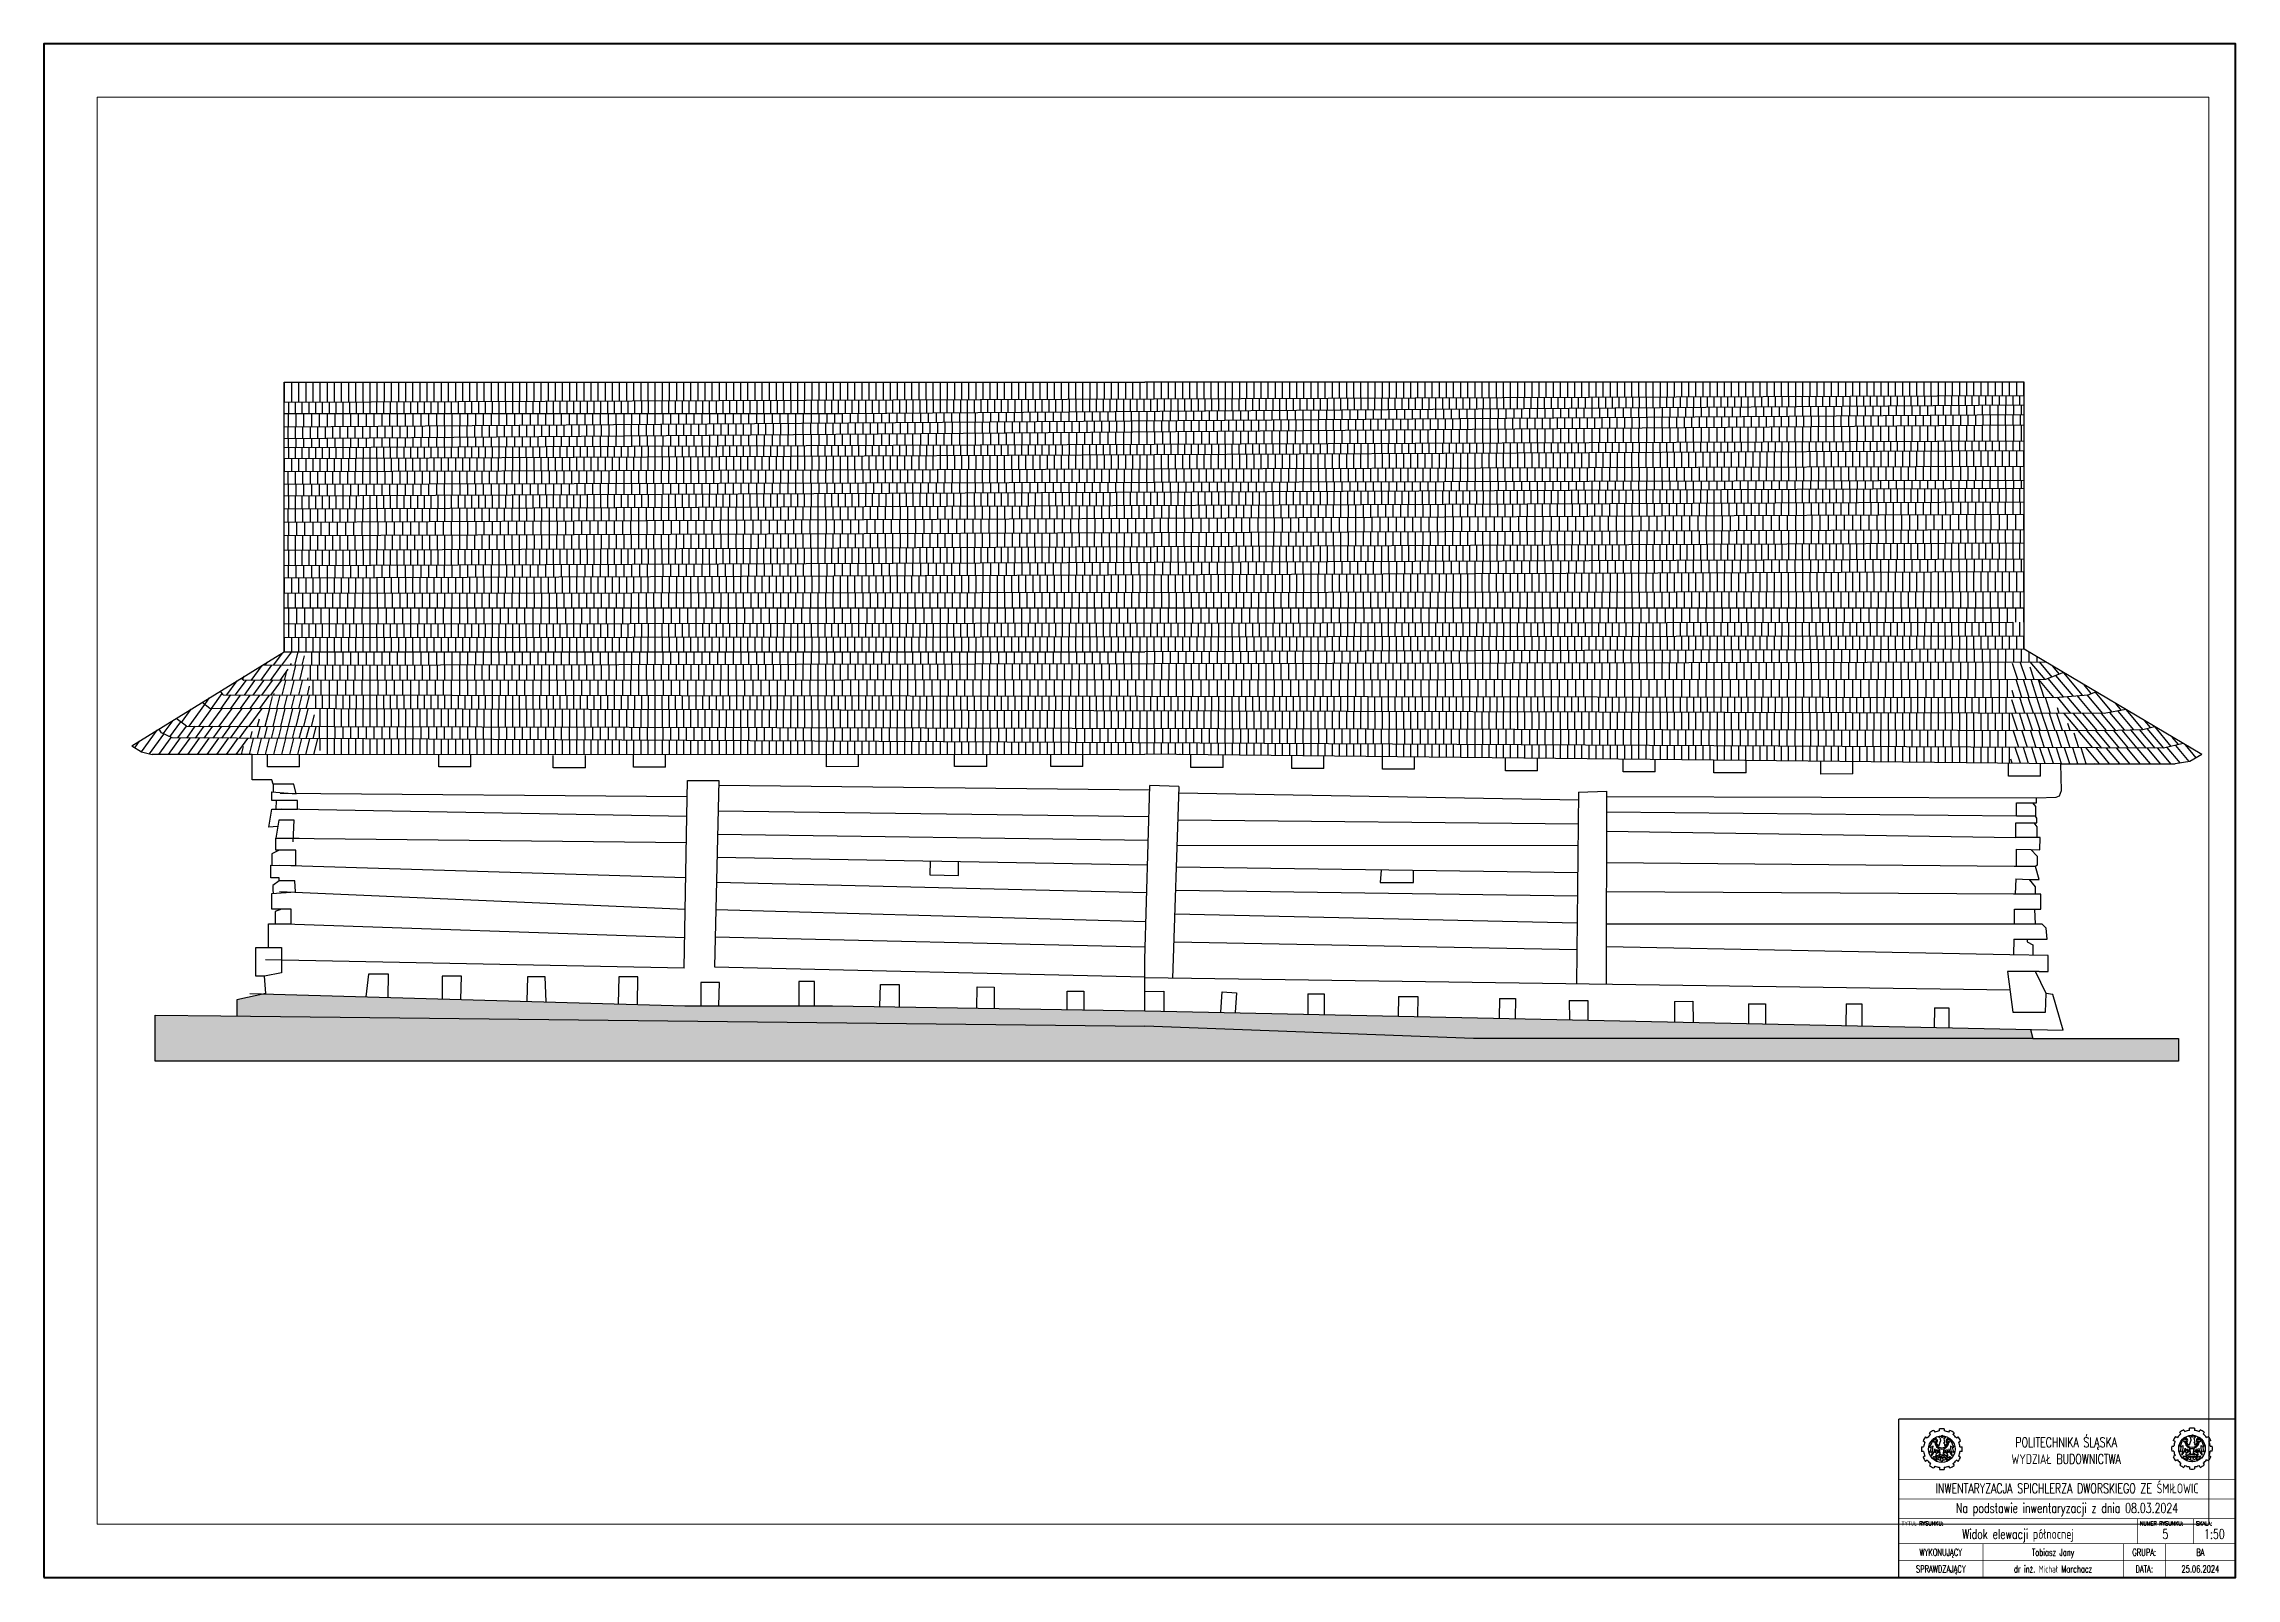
# Paper-space layout 'Rys. 5' of a CAD drawing. Header units: millimetres. Extents: x 5 to 415, y 5 to 292.
# The model-space entities are those that its viewports show. They can reach past a viewport. Long polylines and large blocks are cut down to what shows.
import ezdxf
from ezdxf.enums import TextEntityAlignment as Align

# ---------------------------------------------------------------- set-up
doc = ezdxf.new("R2010")
doc.units = ezdxf.units.MM
doc.linetypes.add('ACAD_ISO03W100', pattern=[30, 12, -18])
doc.styles.add('tabelka', font='simplex.shx', dxfattribs={"width": 0.7})

# ---------------------------------------------------------------- blocks, each defined once
blk = doc.blocks.new('polsl_logo')
at = {"color": 7, "linetype": 'Continuous', "lineweight": 25}
for p, q in [((-7.23, 0.86), (-6.48, 0.86)), ((-6.04, 2.5), (-6.69, 2.87)), ((-5.83, 4.36), (-5.18, 3.98)), ((-3.98, 5.18), (-4.36, 5.83)), ((-2.87, 6.69), (-2.5, 6.04)), ((-2.45, 0.16), (-2.35, -1.18)), ((-0.93, 1.31), (-0.47, 2.83)), ((-0.86, 6.48), (-0.86, 7.23)), ((-0.43, -2.12), (-0.8, 0.11)), ((-0.42, 3.34), (-0.47, 2.83)), ((-0.19, 4.45), (0.45, 4.22)), ((0.43, -2.12), (0.8, 0.11)), ((0.97, 2.3), (0.63, 2.19)), ((0.63, 2.19), (0.96, 1.86)), ((0.68, 3.75), (0.97, 2.3)), ((0.86, 7.23), (0.86, 6.48)), ((0.96, 1.86), (0.92, 1.3)), ((2.45, 0.16), (2.35, -1.18)), ((2.5, 6.04), (2.87, 6.69)), ((4.36, 5.83), (3.98, 5.18)), ((5.18, 3.98), (5.83, 4.36)), ((6.69, 2.87), (6.04, 2.5)), ((6.48, 0.86), (7.23, 0.86)), ((-6.48, -0.86), (-7.23, -0.86)), ((-6.04, -2.5), (-6.69, -2.87)), ((-5.18, -3.98), (-5.83, -4.36)), ((-3.98, -5.18), (-4.36, -5.83)), ((-3.32, -3.26), (-3.14, -2.86)), ((-2.91, -3.13), (-3.32, -3.26)), ((-2.99, -3.6), (-2.91, -3.13)), ((-2.64, -3.35), (-2.99, -3.6)), ((-2.5, -6.04), (-2.87, -6.69)), ((-2.73, -0.99), (-1.75, -1.46)), ((-2.31, -3.02), (-2.72, -2.77)), ((-2.64, -3.86), (-2.64, -3.35)), ((-2.29, -3.59), (-2.64, -3.86)), ((-2.35, -1.18), (-1.77, -0.1)), ((-2.31, -3.02), (-1.89, -2.27)), ((-2.29, -2.27), (-1.19, -2.27)), ((-2, -3.75), (-2.29, -3.59)), ((-2.04, -4.26), (-2, -3.75)), ((-1.82, -4.09), (-2.04, -4.26)), ((-2.01, -3.22), (-1.51, -2.27)), ((-2.01, -3.22), (-1.64, -3.51)), ((-1.77, -0.1), (-1.63, -1.38)), ((-1.47, -1.29), (-1.25, -0.27)), ((-1.25, -0.27), (-1.1, -1.17)), ((-0.88, -1.14), (-0.68, -0.58)), ((-0.86, -6.48), (-0.86, -7.23)), ((0, -2.12), (-0.59, -2.12)), ((0, -2.78), (-0.59, -2.78)), ((-0.48, -3.78), (-0.13, -2.78)), ((0, -4.71), (-0.48, -3.78)), ((-0.13, -2.78), (0, -2.78)), ((0, -2.12), (0.59, -2.12)), ((0, -2.78), (0.59, -2.78)), ((0, -4.71), (0.48, -3.78)), ((0.48, -3.78), (0.13, -2.78)), ((0.88, -1.14), (0.68, -0.58)), ((0.86, -6.48), (0.86, -7.23)), ((1.25, -0.27), (1.1, -1.17)), ((2.29, -2.27), (1.19, -2.27)), ((1.47, -1.29), (1.25, -0.27)), ((2.01, -3.22), (1.51, -2.27)), ((1.77, -0.1), (1.63, -1.38)), ((2.01, -3.22), (1.64, -3.51)), ((2.73, -0.99), (1.75, -1.46)), ((2.35, -1.18), (1.77, -0.1)), ((1.82, -4.09), (2.04, -4.26)), ((2.31, -3.02), (1.89, -2.27)), ((2, -3.75), (2.29, -3.59)), ((2.04, -4.26), (2, -3.75)), ((2.29, -3.59), (2.64, -3.86)), ((2.31, -3.02), (2.72, -2.77)), ((2.87, -6.69), (2.5, -6.04)), ((2.64, -3.86), (2.64, -3.35)), ((2.64, -3.35), (2.99, -3.6)), ((2.99, -3.6), (2.91, -3.13)), ((2.91, -3.13), (3.32, -3.26)), ((3.32, -3.26), (3.14, -2.86)), ((3.98, -5.18), (4.36, -5.83)), ((5.83, -4.36), (5.18, -3.98)), ((6.04, -2.5), (6.69, -2.87)), ((7.23, -0.86), (6.48, -0.86))]:
    blk.add_line(p, q, dxfattribs=at)
blk.add_circle((0, 0), 4.74, dxfattribs=at)
for centre, radius, start, end in [((0, 0), 7.28, 173.2451, 186.7549), ((0, 0), 7.28, 143.2451, 156.7549), ((0, 0), 6.54, 157.52798, 172.47202), ((0, 0), 6.54, 127.52798, 142.47202), ((-6.86, 0.67), 3.06, 322.79085, 2.11706), ((0, 0), 7.28, 113.2451, 126.7549), ((-9.22, 4.07), 5.94, 325.39945, 351.39155), ((-4.37, 2.7), 2, 271.04531, 308.70502), ((-16.47, 1.4), 13.36, 343.76501, 358.89344), ((-6.36, 0.49), 3.92, 313.87964, 355.12329), ((-2.46, 2.94), 0.919, 303.58858, 164.63434), ((-2.82, 2.86), 0.311, 78.33641, 343.272), ((-2.45, 3.22), 0.311, 350.70736, 189.29264), ((0.1, 2.63), 2.63, 176.8024, 267.86532), ((0, 0), 6.54, 97.52798, 112.47202), ((-2.08, 2.86), 0.311, 196.728, 101.66359), ((-0.03, 2.84), 2.35, 181.61746, 270.81799), ((-0.42, 2.93), 1.71, 206.36288, 252.55937), ((-0.53, 3.68), 0.847, 65.92893, 136.67986), ((-1.22, 3.46), 0.803, 351.6938, 85.21513), ((0, 0), 7.28, 83.2451, 96.7549), ((0.17, 4.26), 0.547, 37.92156, 153.71015), ((0.08, 4.37), 0.245, 164.72382, 335.40422), ((-0.1, 2.63), 2.63, 272.13468, 3.1976), ((0.03, 2.84), 2.35, 269.18201, 358.38254), ((1.83, 5.59), 1.58, 218.97815, 249.56661), ((0.66, 4.46), 0.711, 271.98524, 329.91469), ((0, 0), 6.54, 67.52798, 82.47202), ((0.42, 2.93), 1.71, 287.02004, 333.63712), ((2.46, 2.94), 0.919, 15.36566, 236.41142), ((2.08, 2.86), 0.311, 78.33641, 343.272), ((2.45, 3.22), 0.311, 350.70736, 189.29264), ((6.36, 0.49), 3.92, 184.87671, 226.12036), ((2.82, 2.86), 0.311, 196.728, 101.66359), ((0, 0), 7.28, 53.2451, 66.7549), ((4.37, 2.7), 2, 231.29498, 268.95469), ((16.47, 1.4), 13.36, 181.10656, 196.23499), ((9.22, 4.07), 5.94, 188.60845, 214.60055), ((6.86, 0.67), 3.06, 177.88294, 217.20915), ((0, 0), 6.54, 37.52798, 52.47202), ((0, 0), 7.28, 23.2451, 36.7549), ((0, 0), 6.54, 7.52798, 22.47202), ((0, 0), 7.28, 353.2451, 6.7549), ((0, 0), 7.28, 203.2451, 216.7549), ((0, 0), 6.54, 187.52798, 202.47202), ((0, 0), 6.54, 217.52798, 232.47202), ((-5.28, 2.05), 3.34, 284.79869, 307.04501), ((0, 0), 7.28, 233.2451, 246.7549), ((-2.88, -3.05), 0.316, 60.68616, 144.66118), ((0, 0), 6.54, 247.52798, 262.47202), ((-0.8, -2.69), 1.55, 82.03184, 164.4286), ((-2.02, -3.7), 0.434, 298.42838, 26.84575), ((-0.79, -3.2), 0.658, 130.17484, 297.81228), ((-0.83, -2.69), 0.382, 180, 347.47743), ((-0.48, -2.39), 0.718, 92.01356, 170.73518), ((-0.59, -2.45), 0.327, 90, 270), ((0, 0), 7.28, 263.2451, 276.7549), ((0.83, -2.69), 0.382, 192.52257, 0), ((0.79, -3.2), 0.658, 242.18772, 49.82516), ((0.48, -2.39), 0.718, 9.26482, 87.98644), ((0.8, -2.69), 1.55, 15.5714, 97.96816), ((0.59, -2.45), 0.327, 270, 90), ((0, 0), 6.54, 277.52798, 292.47202), ((2.02, -3.7), 0.434, 153.15425, 241.57162), ((2.88, -3.05), 0.316, 35.33882, 119.31384), ((0, 0), 7.28, 293.2451, 306.7549), ((5.28, 2.05), 3.34, 232.95499, 255.20131), ((0, 0), 6.54, 307.52798, 322.47202), ((0, 0), 7.28, 323.2451, 336.7549), ((0, 0), 6.54, 337.52798, 352.47202)]:
    blk.add_arc(centre, radius, start, end, dxfattribs=at)
blk = doc.blocks.new('MOSTY_TABELKA')
at = {"color": 7}
for points, const_width in [([(-120, 0), (-120, 56.5)], 0.5), ([(0, 56.5), (-120, 56.5)], 0.5), ([(0, 35), (-120, 35)], 0.25), ([(0, 28), (-120, 28)], 0.25), ([(0, 21), (-120, 21)], 0.25), ([(-35, 12), (-35, 21)], 0.25), ([(-15, 12), (-15, 21)], 0.25), ([(0, 12), (-120, 12)], 0.25), ([(-90, 0), (-90, 12)], 0.25), ([(-40, 0), (-40, 12)], 0.25), ([(-25, 0), (-25, 12)], 0.25), ([(0, 6), (-120, 6)], 0.25)]:
    blk.add_lwpolyline(points, dxfattribs=dict(at, const_width=const_width))
for p in [(-104.64, 45.75), (-15.48, 45.93)]:
    blk.add_blockref('polsl_logo', p, dxfattribs=at)
at = {"color": 7, "lineweight": 15, "style": 'tabelka', "width": 0.7}
for s, height, p in [('POLITECHNIKA ŚLĄSKA', 3.5, (-60.32, 46.45)), ('WYDZIAŁ BUDOWNICTWA', 3.5, (-60.32, 40.45)), ('INWENTARYZACJA SPICHLERZA DWORSKIEGO ZE ŚMIŁOWIC', 3.5, (-60, 30)), ('Na podstawie inwentaryzacji z dnia 08.03.2024', 3.5, (-60, 23)), ('WYKONUJĄCY', 2.5, (-105, 7.75)), ('GRUPA:', 2.5, (-32.5, 7.75)), ('SPRAWDZAJĄCY', 2.5, (-105, 1.75)), ('DATA:', 2.5, (-32.5, 1.75))]:
    blk.add_text(s, height=height, dxfattribs=at).set_placement(p, align=Align.CENTER)
for s, p in [('TYTUŁ RYSUNKU:', (-119, 18.5)), ('NUMER RYSUNKU:', (-34, 18.5)), ('SKALA:', (-14, 18.5))]:
    blk.add_text(s, height=1.5, dxfattribs=at).set_placement(p)
at = {"color": 7, "lineweight": 15, "style": 'tabelka', "width": 0.7, "flags": 8}
for tag, height, p in [('TYTUŁ.RYS_1/2', 3.5, (-77.5, 13.75)), ('NR.RYSUNKU', 3.5, (-25, 13.75)), ('SKALA', 3.5, (-7.5, 13.75)), ('STUDENT', 2.5, (-65, 7.75)), ('GRUPA', 2.5, (-12.5, 7.75)), ('SPRAWDZAJĄCY', 2.5, (-65, 1.75)), ('DATA', 2.5, (-12.5, 1.75))]:
    blk.add_attdef(tag, text='', height=height, dxfattribs=at).set_placement(p, align=Align.CENTER)

msp = doc.modelspace()

# ---------------------------------------------------------------- hatches: boundary and pattern name
at = {"transparency": 33554687}
h = msp.add_hatch(dxfattribs=at)
h.set_pattern_fill('ANSI31', color=256, scale=21, angle=45)
h.paths.add_polyline_path([(74145.66, 16046.06), (65921.33, 16046.74), (57869.55, 16046.74), (57869.55, 15867.6), (57869.55, 15857.31), (74145.66, 15918.25)])
h = msp.add_hatch(dxfattribs=at)
h.set_pattern_fill('ANSI31', color=256, scale=20, angle=45)
h.paths.add_polyline_path([(74145.66, 15832.52), (74145.66, 15808.57), (74145.66, 15918.25), (57869.55, 15857.31), (57869.55, 15749.55), (63081.34, 15749.55)])
h = msp.add_hatch(dxfattribs=at)
h.set_pattern_fill('ANSI31', color=256, scale=23, angle=45)
h.paths.add_polyline_path([(74145.66, 15741.9), (74145.66, 15716.4), (74145.66, 15808.57), (74145.66, 15832.52), (63081.34, 15749.55), (57869.55, 15749.55), (57869.55, 15704.07), (57869.55, 15627.14)])
h = msp.add_hatch(dxfattribs=at)
h.set_pattern_fill('ANSI31', color=256, scale=22, angle=45)
h.paths.add_polyline_path([(74145.66, 15645.79), (74145.66, 15716.4), (74145.66, 15741.9), (57869.55, 15627.14), (57869.55, 15517.87), (73289.13, 15636.43)])
h = msp.add_hatch(dxfattribs=at)
h.set_pattern_fill('ANSI31', color=256, scale=23, angle=45)
h.paths.add_polyline_path([(74145.66, 15631.22), (74145.66, 15643.01), (57869.55, 15517.87), (57869.55, 15434.6), (74145.66, 15495.12)])
h = msp.add_hatch(dxfattribs=at)
h.set_pattern_fill('ANSI31', color=256, scale=20, angle=45)
h.paths.add_polyline_path([(74145.66, 15495.12), (57869.55, 15432.14), (57869.55, 15327.89), (74145.66, 15402.88)])
h = msp.add_hatch(dxfattribs=at)
h.set_pattern_fill('ANSI31', color=256, scale=21, angle=45)
h.paths.add_polyline_path([(74145.66, 15402.88), (57869.55, 15327.89), (57869.55, 15209.86), (74145.66, 15260.41)])
h = msp.add_hatch(dxfattribs=at)
h.set_pattern_fill('ANSI31', color=256, scale=22, angle=45)
h.paths.add_polyline_path([(74145.66, 15260.41), (57869.55, 15209.86), (57869.55, 15089.05), (74145.66, 15127.12)])
h = msp.add_hatch(dxfattribs=at)
h.set_pattern_fill('ANSI31', color=256, scale=23, angle=45)
h.paths.add_polyline_path([(74145.66, 15051.35), (74145.66, 15097.79), (74145.66, 15127.12), (57869.55, 15088.99), (57869.55, 14980.51)])
h = msp.add_hatch(dxfattribs=at)
h.set_pattern_fill('ANSI31', color=256, scale=20, angle=45)
h.paths.add_polyline_path([(74145.66, 15051.35), (57869.55, 14980.33), (57869.55, 14860.26), (74145.66, 14925.95)])
h = msp.add_hatch(dxfattribs=at)
h.set_pattern_fill('ANSI31', color=256, scale=22, angle=45)
h.paths.add_polyline_path([(74145.66, 14925.95), (57869.55, 14860.26), (57869.55, 14737.06), (74145.66, 14811.23)])
h = msp.add_hatch(dxfattribs=at)
h.set_pattern_fill('ANSI31', color=256, scale=24, angle=45)
h.paths.add_polyline_path([(74145.66, 14811.23), (57869.55, 14737.06), (57869.55, 14607.63), (74145.66, 14666.59)])
h = msp.add_hatch(dxfattribs=at)
h.set_pattern_fill('ANSI31', color=256, scale=22, angle=45)
h.paths.add_polyline_path([(74145.66, 14666.59), (57869.55, 14607.63), (57869.55, 14475.16), (74145.66, 14541.93)])
h = msp.add_hatch(dxfattribs=at)
h.set_pattern_fill('ANSI31', color=256, scale=20, angle=45)
h.paths.add_polyline_path([(74145.66, 14541.93), (57869.55, 14475.16), (57869.55, 14332.44), (74145.66, 14393.29)])
h = msp.add_hatch(dxfattribs=at)
h.set_pattern_fill('ANSI31', color=256, scale=23, angle=45)
h.paths.add_polyline_path([(74145.66, 14393.29), (57869.55, 14331.74), (57869.55, 14213.93), (74145.66, 14272.84)])
h = msp.add_hatch(dxfattribs=at)
h.set_pattern_fill('ANSI31', color=256, scale=21, angle=45)
h.paths.add_polyline_path([(74145.66, 14272.84), (57869.55, 14213.14), (57869.55, 14072.2), (74145.66, 14087.34)])
h = msp.add_hatch(dxfattribs=at)
h.set_pattern_fill('ANSI31', color=256, scale=22, angle=45)
h.paths.add_polyline_path([(74145.66, 14087.34), (57869.55, 14072.08), (57869.55, 13934.61), (74145.66, 13933.46)])
h = msp.add_hatch(dxfattribs=at)
h.set_pattern_fill('ANSI31', color=256, scale=24, angle=45)
h.paths.add_polyline_path([(74145.66, 13933.46), (57869.55, 13933.42), (57869.55, 13785.77), (74145.66, 13800.77)])
h = msp.add_hatch(dxfattribs=at)
h.set_pattern_fill('ANSI31', color=256, scale=20, angle=45)
h.paths.add_polyline_path([(74145.66, 13800.77), (57869.55, 13785.73), (57869.55, 13658.74), (74145.66, 13673.82)])
h = msp.add_hatch(dxfattribs=at)
h.set_pattern_fill('ANSI31', color=256, scale=21, angle=45)
h.paths.add_polyline_path([(74145.66, 13673.82), (57869.55, 13658.74), (57869.55, 13524.1), (65921.33, 13524.1), (74145.66, 13547.44)])
h = msp.add_hatch(dxfattribs=at)
h.set_pattern_fill('ANSI31', color=256, scale=23, angle=45)
h.paths.add_polyline_path([(74344.43, 13429.54), (74145.66, 13547.44), (65921.33, 13524.1), (58053.75, 13524.1), (58074.65, 13398.51)])
h = msp.add_hatch(dxfattribs=at)
h.set_pattern_fill('ANSI31', color=256, scale=23, angle=9)
h.paths.add_polyline_path([(57847.3, 13256.07), (57929.77, 13398.23), (57664.99, 13397.73), (57466.66, 13275.2), (57493, 13255.9)])
h = msp.add_hatch(dxfattribs=at)
h.set_pattern_fill('ANSI31', color=256, scale=20, angle=9)
h.paths.add_polyline_path([(58002.78, 13524.1), (57869.55, 13524.1), (57664.99, 13397.73), (57929.77, 13398.23)])
h = msp.add_hatch(dxfattribs=at)
h.set_pattern_fill('ANSI31', color=256, scale=22, angle=31)
h.paths.add_polyline_path([(58098.33, 13256.18), (58074.65, 13398.51), (57929.77, 13398.23), (57847.3, 13256.07)])
h = msp.add_hatch(dxfattribs=at)
h.set_pattern_fill('ANSI31', color=256, scale=21, angle=31)
h.paths.add_polyline_path([(58053.75, 13524.1), (58002.78, 13524.1), (57929.77, 13398.23), (58074.65, 13398.51)])
h = msp.add_hatch(dxfattribs=at)
h.set_pattern_fill('ANSI31', color=256, scale=22, angle=45)
h.paths.add_polyline_path([(74033.92, 13263.51), (74036.81, 13428.95), (58074.65, 13398.51), (58098.33, 13256.18)])
h = msp.add_hatch(dxfattribs=at)
h.set_pattern_fill('ANSI31', color=256, scale=23, angle=63)
h.paths.add_polyline_path([(74169.1, 13429.21), (74036.81, 13428.95), (74033.92, 13263.51), (74279.34, 13263.62)])
h = msp.add_hatch(dxfattribs=at)
h.set_pattern_fill('ANSI31', color=256, scale=21, angle=85)
h.paths.add_polyline_path([(74344.43, 13429.54), (74169.1, 13429.21), (74279.34, 13263.62), (74346.18, 13263.65), (74514.39, 13328.72)])
h = msp.add_hatch(dxfattribs=at)
h.set_pattern_fill('ANSI31', color=256, scale=23, angle=9)
h.paths.add_polyline_path([(57767.93, 13119.24), (57299.5, 13119.89), (57275.33, 13156.99), (57103.38, 13050.76), (57174.93, 12994.15), (57694.56, 12992.76)])
h = msp.add_hatch(dxfattribs=at)
h.set_pattern_fill('ANSI31', color=256, scale=21, angle=9)
h.paths.add_polyline_path([(57847.3, 13256.07), (57493, 13255.9), (57466.66, 13275.2), (57275.33, 13156.99), (57299.5, 13119.89), (57767.93, 13119.24)])
h = msp.add_hatch(dxfattribs=at)
h.set_pattern_fill('ANSI31', color=256, scale=24, angle=31)
h.paths.add_polyline_path([(57847.3, 13256.07), (57767.93, 13119.24), (58121.2, 13118.76), (58098.33, 13256.18)])
h = msp.add_hatch(dxfattribs=at)
h.set_pattern_fill('ANSI31', color=256, scale=24, angle=45)
h.paths.add_polyline_path([(74031.01, 13096.85), (74033.92, 13263.51), (58098.33, 13256.18), (58121.2, 13118.76)])
h = msp.add_hatch(dxfattribs=at)
h.set_pattern_fill('ANSI31', color=256, scale=21, angle=63)
h.paths.add_polyline_path([(74279.34, 13263.62), (74033.92, 13263.51), (74031.01, 13096.85), (74390.69, 13096.35)])
h = msp.add_hatch(dxfattribs=at)
h.set_pattern_fill('ANSI31', color=256, scale=23, angle=85)
h.paths.add_polyline_path([(74514.39, 13328.72), (74346.18, 13263.65), (74279.34, 13263.62), (74390.69, 13096.35), (74434.31, 13096.29), (74742.79, 13122.72), (74814.45, 13150.74)])
h = msp.add_hatch(dxfattribs=at)
h.set_pattern_fill('ANSI31', color=256, scale=24, angle=85)
h.paths.add_polyline_path([(74814.45, 13150.74), (74742.79, 13122.72), (74434.31, 13096.29), (74390.69, 13096.35), (74489.69, 12947.64), (74892.62, 12946.55), (75097.71, 12982.72)])
h = msp.add_hatch(dxfattribs=at)
h.set_pattern_fill('ANSI31', color=256, scale=24, angle=9)
h.paths.add_polyline_path([(57694.56, 12992.76), (57174.93, 12994.15), (57103.38, 13050.76), (56857.95, 12899.14), (56955.14, 12828.2), (57598.27, 12826.76)])
h = msp.add_hatch(dxfattribs=at)
h.set_pattern_fill('ANSI31', color=256, scale=22, angle=31)
h.paths.add_polyline_path([(57694.56, 12992.76), (57598.27, 12826.76), (58170, 12825.48), (58142.36, 12991.56)])
h = msp.add_hatch(dxfattribs=at)
h.set_pattern_fill('ANSI31', color=256, scale=21, angle=31)
h.paths.add_polyline_path([(57767.93, 13119.24), (57694.56, 12992.76), (58142.36, 12991.56), (58121.2, 13118.76)])
h = msp.add_hatch(dxfattribs=at)
h.set_pattern_fill('ANSI31', color=256, scale=20, angle=45)
h.paths.add_polyline_path([(58121.2, 13118.76), (58142.36, 12991.56), (74028.43, 12948.87), (74031.01, 13096.85)])
h = msp.add_hatch(dxfattribs=at)
h.set_pattern_fill('ANSI31', color=256, scale=21, angle=45)
h.paths.add_polyline_path([(74025.66, 12789.97), (74028.43, 12948.87), (58142.36, 12991.56), (58170, 12825.48)])
h = msp.add_hatch(dxfattribs=at)
h.set_pattern_fill('ANSI31', color=256, scale=21, angle=63)
h.paths.add_polyline_path([(74489.69, 12947.64), (74028.43, 12948.87), (74025.66, 12789.97), (74595.51, 12788.69)])
h = msp.add_hatch(dxfattribs=at)
h.set_pattern_fill('ANSI31', color=256, scale=24, angle=63)
h.paths.add_polyline_path([(74390.69, 13096.35), (74031.01, 13096.85), (74028.43, 12948.87), (74489.69, 12947.64)])
h = msp.add_hatch(dxfattribs=at)
h.set_pattern_fill('ANSI31', color=256, scale=21, angle=85)
h.paths.add_polyline_path([(75097.71, 12982.72), (74892.62, 12946.55), (74489.69, 12947.64), (74595.51, 12788.69), (74901.44, 12788), (75253.98, 12796.81), (75365.36, 12823.96)])
h = msp.add_hatch(dxfattribs=at)
h.set_pattern_fill('ANSI31', color=256, scale=23, angle=9)
h.paths.add_polyline_path([(57532.9, 12714.06), (56821.69, 12717.77), (56723.31, 12764.2), (56699.78, 12801.43), (56444.43, 12643.67), (56534.32, 12587.35), (56635.93, 12563.88), (57445.79, 12563.88)])
h = msp.add_hatch(dxfattribs=at)
h.set_pattern_fill('ANSI31', color=256, scale=21, angle=9)
h.paths.add_polyline_path([(57598.27, 12826.76), (56955.14, 12828.2), (56857.95, 12899.14), (56699.78, 12801.43), (56723.31, 12764.2), (56821.69, 12717.77), (57532.9, 12714.06)])
h = msp.add_hatch(dxfattribs=at)
h.set_pattern_fill('ANSI31', color=256, scale=20, angle=31)
h.paths.add_polyline_path([(58189.11, 12710.64), (58170, 12825.48), (57598.27, 12826.76), (57532.9, 12714.06)])
h = msp.add_hatch(dxfattribs=at)
h.set_pattern_fill('ANSI31', color=256, scale=23, angle=45)
h.paths.add_polyline_path([(58170, 12825.48), (58189.11, 12710.64), (74022.83, 12628.08), (74025.66, 12789.97)])
h = msp.add_hatch(dxfattribs=at)
h.set_pattern_fill('ANSI31', color=256, scale=24, angle=63)
h.paths.add_polyline_path([(74595.51, 12788.69), (74025.66, 12789.97), (74022.83, 12628.08), (74704.8, 12624.52)])
h = msp.add_hatch(dxfattribs=at)
h.set_pattern_fill('ANSI31', color=256, scale=20, angle=85)
h.paths.add_polyline_path([(75365.36, 12823.96), (75253.98, 12796.81), (74901.44, 12788), (74595.51, 12788.69), (74704.8, 12624.52), (75447.88, 12620.65), (75632.47, 12665.52)])
h = msp.add_hatch(dxfattribs=at)
h.set_pattern_fill('ANSI31', color=256, scale=23, angle=31)
h.paths.add_polyline_path([(58189.11, 12710.64), (57532.9, 12714.06), (57445.79, 12563.88), (57568.99, 12563.88), (58213.5, 12564.06)])
h = msp.add_hatch(dxfattribs=at)
h.set_pattern_fill('ANSI31', color=256, scale=21, angle=45)
h.paths.add_polyline_path([(65921.33, 12566.21), (74020.27, 12481.51), (74022.83, 12628.08), (58189.11, 12710.64), (58213.5, 12564.06)])
h = msp.add_hatch(dxfattribs=at)
h.set_pattern_fill('ANSI31', color=256, scale=23, angle=63)
h.paths.add_polyline_path([(74704.8, 12624.52), (74022.83, 12628.08), (74020.27, 12481.51), (74487.46, 12476.63), (74803.25, 12476.63)])
h = msp.add_hatch(dxfattribs=at)
h.set_pattern_fill('ANSI31', color=256, scale=23, angle=85)
h.paths.add_polyline_path([(75632.47, 12665.52), (75447.88, 12620.65), (74704.8, 12624.52), (74803.25, 12476.63), (75559.18, 12476.63), (75696.46, 12498.61), (75806.92, 12562.05)])
h = msp.add_hatch(dxfattribs=at)
h.set_pattern_fill('GRAVEL', color=256, scale=19, angle=85)
h.paths.add_polyline_path([(62998.29, 10212.48), (61616.74, 10212.48), (57690.08, 10323.56), (57427.08, 10267.26), (57427.08, 10115.57), (65921.33, 10022.25), (68994.83, 9904.89), (74226.49, 9904.89), (74204.19, 9990.33), (65922.43, 10165.4)])
h = msp.add_hatch(dxfattribs=at)
h.set_pattern_fill('EARTH', color=256, scale=33, angle=42)
h.paths.add_polyline_path([(65921.33, 10022.25), (57278.14, 10117.2), (56663.27, 10123.96), (56663.27, 9694.89), (75588.84, 9694.89), (75588.84, 9904.89), (74226.49, 9904.89), (68994.83, 9904.89)])

# ---------------------------------------------------------------- linework, layer by layer
for p, q in [((57869.55, 13524.1), (57869.55, 16046.74)), ((57869.55, 16046.74), (58873.34, 16046.74)), ((58873.34, 16046.74), (65921.33, 16046.74)), ((72996.88, 16046.16), (65921.33, 16046.74)), ((74145.66, 16046.06), (72996.88, 16046.16)), ((74145.66, 13547.44), (74145.66, 16046.06)), ((74145.66, 15918.25), (57869.55, 15857.31)), ((74145.66, 15832.52), (63081.34, 15749.55)), ((63081.34, 15749.55), (57869.55, 15749.55)), ((74145.66, 15741.9), (57869.55, 15627.14)), ((74145.66, 15643.01), (57869.55, 15517.87)), ((74145.66, 15495.12), (57869.55, 15432.14)), ((74145.66, 15402.88), (57869.55, 15327.89)), ((57869.55, 15209.86), (74145.66, 15260.41)), ((74145.66, 15127.12), (57869.55, 15089.05)), ((74145.66, 15051.35), (57869.55, 14980.51)), ((57869.55, 14861.87), (74145.66, 14925.95)), ((57869.55, 14737.06), (74145.66, 14811.23)), ((74145.66, 14666.59), (57869.55, 14607.63)), ((57869.55, 14475.16), (74145.66, 14541.93)), ((57869.55, 14331.74), (74145.66, 14393.29)), ((74145.66, 14272.84), (57869.55, 14213.93)), ((57869.55, 14072.2), (74145.66, 14087.34)), ((74145.66, 13933.46), (57869.55, 13933.42)), ((57869.55, 13785.77), (74038.27, 13800.77)), ((57869.55, 13658.83), (74145.66, 13673.82)), ((74145.66, 13547.44), (65921.33, 13524.1)), ((75806.92, 12562.05), (74145.66, 13547.44)), ((56444.43, 12643.67), (57869.55, 13524.1)), ((57664.99, 13397.73), (74344.43, 13429.54)), ((57869.55, 13524.1), (65921.33, 13524.1)), ((57299.5, 13119.89), (57275.33, 13156.99)), ((57493, 13255.9), (57466.66, 13275.2)), ((74346.18, 13263.65), (57493, 13255.9)), ((74514.39, 13328.72), (74346.18, 13263.65)), ((74742.79, 13122.72), (74814.45, 13150.74)), ((57174.93, 12994.15), (57103.38, 13050.76)), ((74892.62, 12946.55), (57174.93, 12994.15)), ((57299.5, 13119.89), (74434.31, 13096.29)), ((74434.31, 13096.29), (74742.79, 13122.72)), ((75097.71, 12982.72), (74892.62, 12946.55)), ((56723.31, 12764.2), (56699.78, 12801.43)), ((56821.69, 12717.77), (56723.31, 12764.2)), ((75447.88, 12620.65), (56821.69, 12717.77)), ((56955.14, 12828.2), (56857.95, 12899.14)), ((56955.14, 12828.2), (74901.44, 12788)), ((74901.44, 12788), (75253.98, 12796.81)), ((75253.98, 12796.81), (75365.36, 12823.96)), ((56444.43, 12643.67), (56534.32, 12587.35)), ((56534.32, 12587.35), (56635.93, 12563.88)), ((57568.99, 12563.88), (56635.93, 12563.88)), ((57568.99, 12563.88), (65921.33, 12566.21)), ((57568.99, 12388.39), (57568.99, 12563.88)), ((57714.13, 12447.32), (57714.02, 12563.6)), ((58014.13, 12447.6), (58014.02, 12563.88)), ((59315.36, 12447.89), (59315.25, 12564.17)), ((59615.36, 12448.17), (59615.25, 12564.45)), ((60387.19, 12437.54), (60387.08, 12553.82)), ((60687.19, 12437.82), (60687.08, 12554.1)), ((61137.19, 12444.9), (61137.08, 12561.18)), ((61437.19, 12445.18), (61437.07, 12564.96)), ((62941.23, 12448.9), (62941.12, 12565.18)), ((63241.23, 12449.18), (63241.12, 12565.46)), ((64141.23, 12449.23), (64141.12, 12565.51)), ((64441.23, 12449.52), (64441.12, 12565.79)), ((65041.23, 12449.48), (65041.12, 12565.76)), ((65341.23, 12449.77), (65341.12, 12566.05)), ((74487.46, 12476.63), (65921.33, 12566.21)), ((66247.87, 12567.74), (66247.71, 12562.79)), ((66351.87, 12442.01), (66351.76, 12558.29)), ((66651.87, 12442.29), (66651.76, 12558.57)), ((67293.95, 12432.15), (67293.84, 12548.43)), ((67593.95, 12432.44), (67593.84, 12548.72)), ((68143.89, 12424.95), (68143.78, 12541.23)), ((68443.89, 12425.23), (68443.78, 12541.51)), ((69293.8, 12411.24), (69293.69, 12527.52)), ((69593.8, 12411.52), (69593.69, 12527.8)), ((70393.71, 12399.74), (70393.66, 12520.3)), ((70693.71, 12400.02), (70693.6, 12516.3)), ((71243.74, 12390.85), (71243.69, 12511.41)), ((75632.47, 12665.52), (75447.88, 12620.65)), ((75806.92, 12562.05), (75696.46, 12498.61)), ((57568.99, 12327.15), (57568.99, 12388.39)), ((57752.81, 12327.15), (57568.99, 12327.15)), ((58014.13, 12447.6), (57714.13, 12447.32)), ((57768.04, 12286.47), (57752.81, 12327.15)), ((59615.36, 12448.17), (59315.36, 12447.89)), ((60687.19, 12437.82), (60387.19, 12437.54)), ((61437.19, 12445.18), (61137.19, 12444.9)), ((61636.41, 11986.98), (61642.34, 12320.57)), ((61642.34, 12320.57), (61936.16, 12320.57)), ((61936.16, 12320.57), (61895.59, 10576.17)), ((63241.23, 12449.18), (62941.23, 12448.9)), ((64441.23, 12449.52), (64141.23, 12449.23)), ((65341.23, 12449.77), (65041.23, 12449.48)), ((66651.87, 12442.29), (66351.87, 12442.01)), ((67593.95, 12432.44), (67293.95, 12432.15)), ((68443.89, 12425.23), (68143.89, 12424.95)), ((69593.8, 12411.52), (69293.8, 12411.24)), ((70693.71, 12400.02), (70393.71, 12399.74)), ((71543.74, 12391.13), (71243.74, 12390.85)), ((71543.74, 12391.13), (71543.63, 12507.41)), ((72243.68, 12380.39), (72243.63, 12500.95)), ((72543.68, 12380.68), (72243.68, 12380.39)), ((72543.68, 12380.68), (72543.57, 12496.96)), ((73997.9, 12360.06), (73997.85, 12480.62)), ((74297.9, 12360.35), (73997.9, 12360.06)), ((74297.9, 12360.35), (74297.79, 12476.63)), ((74487.46, 12476.63), (75559.18, 12476.63)), ((74495.51, 12225.12), (74487.82, 12476.63)), ((75696.46, 12498.61), (75559.18, 12476.63)), ((57754.12, 12133.37), (57754.12, 12214.09)), ((57754.12, 12214.09), (57981.11, 12194.61)), ((57995.06, 12133.37), (57754.12, 12133.37)), ((57960.22, 12286.47), (57768.04, 12286.47)), ((57768.04, 12286.47), (57768.04, 12212.9)), ((57795.27, 12052.1), (57797.59, 12133.37)), ((61639.62, 12167.73), (57832.17, 12196.93)), ((57981.11, 12194.61), (57960.22, 12286.47)), ((57995.06, 12052.1), (57995.06, 12133.37)), ((61935.15, 12277.18), (65966.82, 12232.13)), ((65920.27, 10643.71), (65968.02, 12272.91)), ((66237.88, 12265), (65968.02, 12272.91)), ((66237.88, 12265), (66178.62, 10468.24)), ((66239.17, 12202.71), (69979.94, 12139.63)), ((69976.59, 12211.04), (69957.81, 10414.46)), ((69976.59, 12211.04), (70241.88, 12219.04)), ((70238.46, 10410.47), (70241.88, 12219.04)), ((70238.97, 12169.29), (74259.43, 12157.9)), ((74073.5, 11986.5), (74073.5, 12112.12)), ((74073.5, 12112.12), (74222.29, 12112.12)), ((74222.29, 12112.12), (74252.63, 12077.46)), ((74222.29, 12112.12), (74259.43, 12112.12)), ((74259.43, 12157.9), (74445.45, 12164.85)), ((74259.43, 12112.12), (74259.43, 12157.9)), ((74445.45, 12164.85), (74477.3, 12176.23)), ((74477.3, 12176.23), (74495.51, 12225.12)), ((57724.9, 11883.69), (57755.53, 12052.1)), ((57755.53, 12052.1), (57995.06, 12052.1)), ((57818.2, 11949.11), (57790.35, 11779.3)), ((57961.63, 11949.11), (57818.2, 11949.11)), ((57846.12, 12054.43), (61636.41, 11986.98)), ((57953.28, 11744.5), (57961.63, 11949.11)), ((61611.9, 10564.48), (61636.41, 11986.98)), ((65959.39, 11978.52), (61929.43, 12031.41)), ((69976.68, 11910.46), (66230.83, 11949.9)), ((74073.5, 11986.5), (70238.8, 12023.18)), ((74066.22, 11785.65), (74066.22, 11922.71)), ((74066.22, 11922.71), (74235.24, 11922.71)), ((74252.63, 11986.5), (74073.5, 11986.5)), ((74235.24, 11922.71), (74262.69, 11886.62)), ((74235.24, 11922.71), (74264.19, 11922.71)), ((74252.63, 12077.46), (74252.63, 11986.5)), ((74264.19, 11966.29), (74252.63, 11986.5)), ((74264.19, 11922.71), (74264.19, 11966.29)), ((57808.39, 11889.33), (57724.9, 11883.69)), ((57790.35, 11669.17), (57790.35, 11779.3)), ((57790.35, 11779.3), (58010.37, 11779.3)), ((57861.44, 11781.63), (61632.14, 11739.39)), ((61924.44, 11816.92), (65953.04, 11761.7)), ((66223.08, 11714.97), (69973.84, 11710.33)), ((70238.6, 11846.57), (74066.22, 11785.65)), ((74295.54, 11785.65), (74066.22, 11785.65)), ((74262.69, 11886.62), (74262.69, 11785.65)), ((74291.82, 11670.17), (74295.54, 11785.65)), ((57744.37, 11410.28), (57745.77, 11528.59)), ((57745.77, 11528.59), (57978.46, 11525.85)), ((57755.52, 11634.37), (57754.27, 11528.49)), ((57822.36, 11669.17), (57755.52, 11634.37)), ((57822.36, 11669.17), (57790.35, 11669.17)), ((57978.46, 11669.17), (57822.36, 11669.17)), ((57829.52, 11528.18), (61626.49, 11411.22)), ((57978.46, 11525.85), (57978.46, 11669.17)), ((65946.17, 11527.33), (61919.38, 11599.25)), ((63911.41, 11563.81), (63909.15, 11436.5)), ((64175.99, 11431.75), (64178.25, 11559.07)), ((69970.2, 11454.47), (66216.25, 11508)), ((74051.67, 11513.77), (70238.27, 11550.58)), ((74252.47, 11513.77), (74051.67, 11513.77)), ((74072, 11677.26), (74206.35, 11672.93)), ((74072, 11677.26), (74072, 11513.77)), ((74206.35, 11672.93), (74268.47, 11612.29)), ((74206.35, 11672.93), (74291.82, 11670.17)), ((74268.47, 11528.55), (74252.47, 11513.77)), ((74285.7, 11394.8), (74252.47, 11513.77)), ((74268.47, 11612.29), (74268.47, 11528.55)), ((57822.38, 11410.28), (57744.37, 11410.28)), ((57822.38, 11381.13), (57764.57, 11336.4)), ((57764.57, 11336.4), (57764.57, 11296.39)), ((57764.57, 11296.39), (57766.55, 11263.72)), ((57822.38, 11381.13), (57822.38, 11410.28)), ((57969.46, 11381.13), (57822.38, 11381.13)), ((61621.32, 11111.2), (57826.86, 11278.72)), ((57975.8, 11276.39), (57969.46, 11381.13)), ((61914.04, 11369.56), (65938.65, 11270.67)), ((63909.15, 11436.5), (64175.99, 11431.75)), ((66209.21, 11294.59), (69967.16, 11241.14)), ((68129.58, 11480.72), (68122.91, 11364.14)), ((68122.91, 11364.14), (68433.91, 11364.14)), ((68433.91, 11364.14), (68433.91, 11476.38)), ((74066.12, 11398.26), (74062.22, 11256.43)), ((74066.12, 11398.26), (74191.86, 11394.8)), ((74191.86, 11394.8), (74246.69, 11323.18)), ((74191.86, 11394.8), (74285.7, 11394.8)), ((74246.69, 11323.18), (74246.69, 11256.43)), ((57755.67, 11263.06), (57975.8, 11276.39)), ((57755.67, 11116.38), (57755.67, 11263.06)), ((57933.55, 11116.38), (57755.67, 11116.38)), ((57844.61, 11116.38), (57786.28, 11095.14)), ((57786.28, 11095.14), (57786.28, 10978.6)), ((57933.55, 10978.6), (57933.55, 11116.38)), ((65930.62, 10996.74), (61907.97, 11108.38)), ((74062.22, 11256.43), (70237.96, 11277.52)), ((74301.51, 11256.43), (74045.82, 11256.43)), ((74055.93, 10976.33), (74055.93, 11116.38)), ((74055.93, 11116.38), (74242.28, 11116.38)), ((74242.28, 11116.38), (74249.5, 10976.33)), ((74242.28, 11116.38), (74301.51, 11116.38)), ((74301.51, 11116.38), (74301.51, 11256.43)), ((57724.55, 10756.36), (57724.55, 10978.6)), ((57724.55, 10978.6), (57933.55, 10978.6)), ((57784.62, 10980.92), (61616.82, 10849.97)), ((69963.49, 10983.23), (66201.73, 11067.79)), ((74055.93, 10976.33), (70237.62, 10976.33)), ((74249.5, 10976.33), (74055.93, 10976.33)), ((74313.06, 10976.33), (74249.5, 10976.33)), ((74352.07, 10938.79), (74313.06, 10976.33)), ((74359.29, 10834.82), (74352.07, 10938.79)), ((57604.48, 10489.68), (57604.48, 10756.36)), ((57604.48, 10756.36), (57844.61, 10756.36)), ((57844.61, 10756.36), (57844.61, 10520.79)), ((61902.12, 10856.75), (65921.33, 10763.29)), ((65920.17, 10163.08), (65920.17, 10690.06)), ((66193.28, 10811.59), (69960, 10737.81)), ((74010.92, 10688.99), (70237.38, 10764.73)), ((74370.62, 10681.77), (74010.92, 10688.99)), ((74048.48, 10834.82), (74044.59, 10688.32)), ((74048.48, 10834.82), (74172.71, 10834.82)), ((74172.71, 10834.82), (74172.71, 10808.83)), ((74172.71, 10834.82), (74359.29, 10834.82)), ((74172.71, 10808.83), (74227.61, 10782.84)), ((74227.61, 10782.84), (74227.61, 10684.64)), ((74370.62, 10533), (74370.62, 10681.77)), ((57686.75, 10489.68), (57604.48, 10489.68)), ((57844.61, 10520.79), (57686.75, 10489.68)), ((57697.86, 10325.23), (57686.75, 10489.68)), ((61611.9, 10564.48), (57695.68, 10640.91)), ((58659.38, 10508.37), (58635.03, 10296.83)), ((58844.5, 10506.8), (58659.38, 10508.37)), ((58842.67, 10290.96), (58844.5, 10506.8)), ((59527.87, 10488.52), (59347.4, 10488.52)), ((59347.4, 10488.52), (59347.4, 10276.68)), ((59522.01, 10271.74), (59527.87, 10488.52)), ((60145.12, 10481.67), (60138.68, 10254.29)), ((60309.59, 10481.67), (60145.12, 10481.67)), ((60319.62, 10249.17), (60309.59, 10481.67)), ((61000.38, 10483.95), (60993.2, 10230.12)), ((61178.56, 10483.95), (61000.38, 10483.95)), ((61174.51, 10224.99), (61178.56, 10483.95)), ((61895.59, 10576.17), (65921.33, 10482.56)), ((74013.03, 10357.59), (65921.67, 10471.87)), ((74284.15, 10533), (73989.52, 10533)), ((73990.92, 10533), (74038.8, 10153.18)), ((74351.84, 10326.18), (74251.17, 10533)), ((74284.15, 10533), (74370.62, 10533)), ((57697.86, 10325.23), (57427.08, 10267.26)), ((57427.08, 10267.26), (57427.08, 10114.88)), ((57548.92, 10327.55), (61616.74, 10212.48)), ((61941.94, 10429.19), (61766.04, 10429.19)), ((61766.04, 10429.19), (61766.04, 10212.48)), ((61934.05, 10212.48), (61941.94, 10429.19)), ((62830.95, 10438.38), (62684.74, 10438.38)), ((62684.74, 10438.38), (62684.74, 10212.48)), ((62830.95, 10212.48), (62830.95, 10438.38)), ((63442.39, 10205.33), (63446.43, 10410.87)), ((63446.43, 10410.87), (63622.32, 10410.87)), ((63622.32, 10410.87), (63622.32, 10202.43)), ((64349.17, 10190.73), (64351.05, 10388.04)), ((64351.05, 10388.04), (64510.98, 10386.51)), ((64510.98, 10386.51), (64510.98, 10188.12)), ((65194.5, 10177.12), (65194.5, 10349.2)), ((65194.5, 10349.2), (65349.84, 10349.2)), ((65349.84, 10349.2), (65349.84, 10174.62)), ((65920.51, 10346.32), (66097.63, 10349.83)), ((66097.63, 10349.83), (66097.63, 10161.69)), ((66629.54, 10150.45), (66642.05, 10342.13)), ((66642.05, 10342.13), (66778.06, 10333.25)), ((66778.06, 10333.25), (66765.99, 10148.32)), ((67446.27, 10323.29), (67443.3, 10133.25)), ((67446.27, 10323.29), (67599.11, 10323.29)), ((67599.11, 10323.29), (67599.11, 10130.81)), ((68292.15, 10297.11), (68289.31, 10115.36)), ((68292.15, 10297.11), (68473.64, 10297.11)), ((68473.64, 10297.11), (68470.75, 10112.53)), ((69238.21, 10279.95), (69234.16, 10095.39)), ((69238.21, 10279.95), (69388.66, 10279.95)), ((69388.66, 10279.95), (69385.74, 10093.02)), ((69888.18, 10259.67), (69893.93, 10081.44)), ((69888.18, 10259.67), (70062.51, 10259.67)), ((70062.51, 10259.67), (70062.51, 10078.81)), ((70874.94, 10251.79), (71046.88, 10254.17)), ((71046.88, 10254.17), (71049.6, 10057.97)), ((74344.47, 10153.18), (74351.84, 10326.18)), ((74414.45, 10318.82), (74351.84, 10326.18)), ((74510.2, 9983.86), (74414.45, 10318.82)), ((56663.27, 9694.89), (56663.27, 10123.96)), ((56663.27, 10123.96), (57278.14, 10117.2)), ((57278.14, 10117.2), (65921.33, 10022.25)), ((61616.74, 10212.48), (62998.29, 10212.48)), ((62998.29, 10212.48), (65921.33, 10165.41)), ((65922.43, 10165.4), (74510.2, 9983.86)), ((70874.94, 10251.79), (70874.94, 10060.7)), ((71565.34, 10231.29), (71565.34, 10046.11)), ((71565.34, 10231.29), (71725.34, 10231.29)), ((71725.34, 10231.29), (71725.34, 10043.61)), ((72480.82, 10230.99), (72477.63, 10026.82)), ((72480.82, 10230.99), (72626.57, 10228.71)), ((72626.57, 10228.71), (72626.57, 10024.5)), ((73305.06, 10193), (73302.19, 10009.39)), ((73305.06, 10193), (73441.18, 10193)), ((73441.18, 10193), (73441.18, 10007.22)), ((74038.8, 10153.18), (74344.47, 10153.18)), ((68994.83, 9904.89), (65921.33, 10022.25)), ((74226.49, 9904.89), (68994.83, 9904.89)), ((74204.19, 9990.33), (74226.49, 9904.89)), ((74226.49, 9904.89), (75588.84, 9904.89)), ((75588.84, 9904.89), (75588.84, 9694.89))]:
    msp.add_line(p, q)
at = {"linetype": 'ACAD_ISO03W100'}
msp.add_line((75588.84, 9694.89), (56663.27, 9694.89), dxfattribs=at)

psp = doc.layouts.new('Rys. 5')

# ---------------------------------------------------------------- linework, layer by layer
psp.add_line((405, 282), (405, 282))
at = {"lineweight": 70}
psp.add_lwpolyline([(5, 5), (415, 5), (415, 292), (5, 292), (5, 5)], dxfattribs=at)

# ---------------------------------------------------------------- block references
ref = psp.add_blockref('MOSTY_TABELKA', (415, 5), dxfattribs=dict(xscale=0.5249999999999999, yscale=0.5249999999999999, zscale=0.5249999999999999))
ref.add_attrib('TYTUŁ.RYS_1/2', 'Widok elewacji północnej', dxfattribs={"color": 7, "lineweight": 15, "height": 1.8375, "style": 'tabelka', "width": 0.7}).set_placement((374.3125, 12.21875), align=Align.CENTER)
ref.add_attrib('NR.RYSUNKU', '5', dxfattribs={"color": 7, "lineweight": 15, "height": 1.8375, "style": 'tabelka', "width": 0.7}).set_placement((401.875, 12.21875), align=Align.CENTER)
ref.add_attrib('SKALA', '1:50', dxfattribs={"color": 7, "lineweight": 15, "height": 1.8375, "style": 'tabelka', "width": 0.7}).set_placement((411.0625, 12.21875), align=Align.CENTER)
ref.add_attrib('STUDENT', 'Tobiasz Jany', dxfattribs={"color": 7, "lineweight": 15, "height": 1.3125, "style": 'tabelka', "width": 0.7}).set_placement((380.875, 9.06875), align=Align.CENTER)
ref.add_attrib('GRUPA', 'BA', dxfattribs={"color": 7, "lineweight": 15, "height": 1.3125, "style": 'tabelka', "width": 0.7}).set_placement((408.4375, 9.06875), align=Align.CENTER)
ref.add_attrib('SPRAWDZAJĄCY', 'dr inż. Michał Marchacz', dxfattribs={"color": 7, "lineweight": 15, "height": 1.3125, "style": 'tabelka', "width": 0.7}).set_placement((380.875, 5.91875), align=Align.CENTER)
ref.add_attrib('DATA', '25.06.2024', dxfattribs={"color": 7, "lineweight": 15, "height": 1.3125, "style": 'tabelka', "width": 0.7}).set_placement((408.4375, 5.91875), align=Align.CENTER)

# ---------------------------------------------------------------- viewports
at = {"layer": 'Defpoints'}
psp.add_viewport(center=(212.5, 148.5), size=(395, 267), view_center_point=(65996.65807, 12037.55364), view_height=13350.0003235, dxfattribs=at)

doc.saveas('drawing.dxf')
